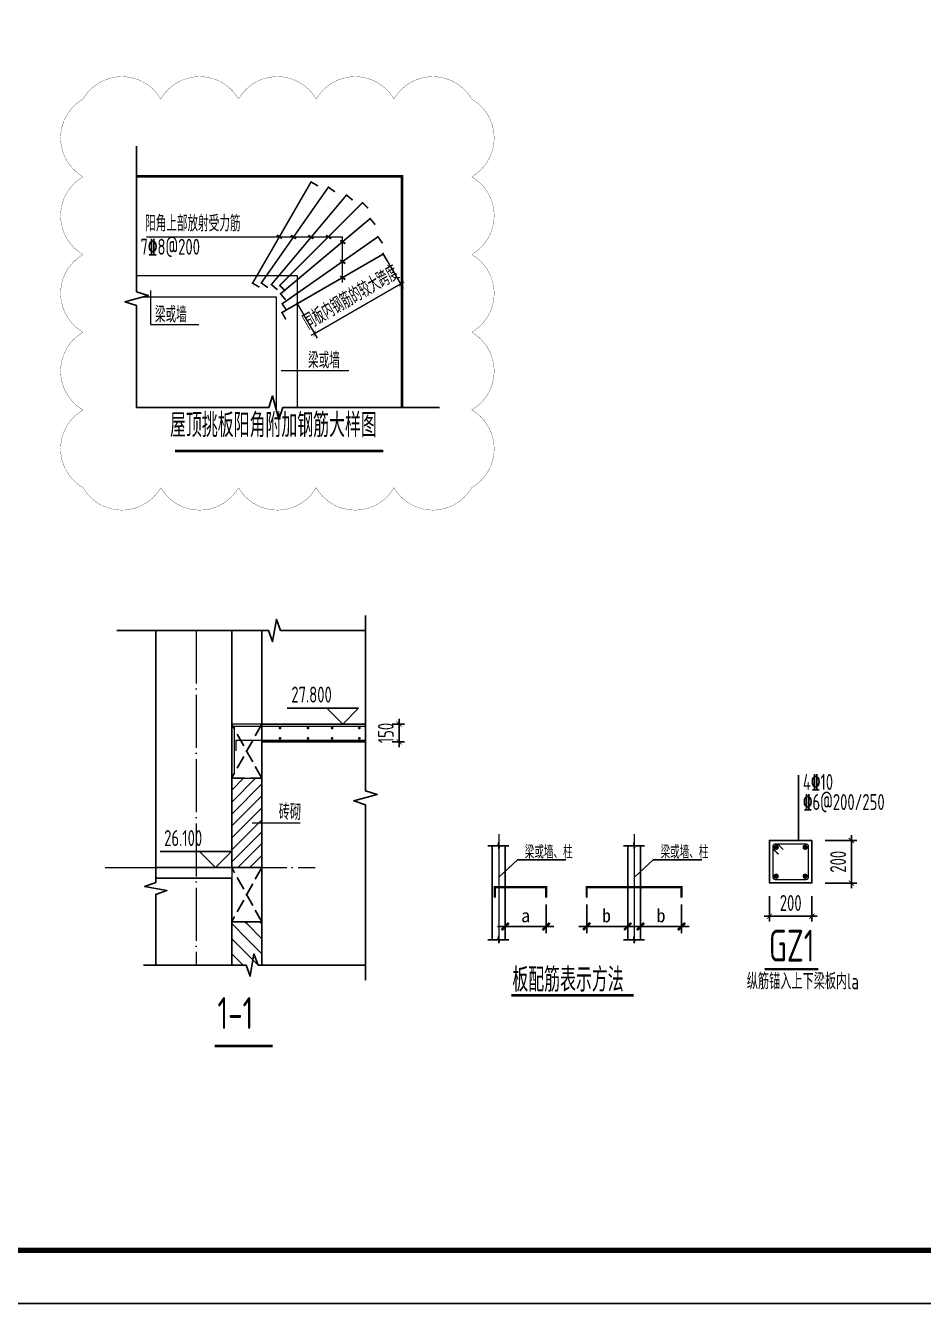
# Model space of a CAD drawing. Extents: x -668857 to 154266, y -275694 to 291306.
# Drawn here: x -225489 to -208594, y -247466 to -223416 of the extents above; entities that cross this region are included whole.
import ezdxf
from ezdxf.enums import TextEntityAlignment as Align

# ---------------------------------------------------------------- set-up
doc = ezdxf.new("R2010")
doc.units = 0
doc.header["$LTSCALE"] = 1000
for name, pattern in [('DASH', [0.35, 0.25, -0.1]), ('DOTE', [2.42, 2, -0.2, 0.02, -0.2]), ('短虚线', [187.5, 125, -62.5])]:
    doc.linetypes.add(name, pattern=pattern)
doc.layers.get('0').update_dxf_attribs({"linetype": 'CONTINUOUS'})
doc.layers.get('DEFPOINTS').update_dxf_attribs({"linetype": 'CONTINUOUS'})
for name, color, linetype, lineweight in [('+公共字体', 7, 'CONTINUOUS', 20), ('+图名', 243, 'CONTINUOUS', 20), ('+混凝土墙', 3, 'CONTINUOUS', 20), ('DOTE', 19, 'DOTE', 9), ('内粉刷', 37, 'CONTINUOUS', 9), ('查找字符', 1, 'CONTINUOUS', 18), ('边缘构件填充', 253, '短虚线', 18)]:
    doc.layers.add(name, color=color, linetype=linetype, lineweight=lineweight)
for name, color, linetype in [('-TK', 7, 'CONTINUOUS'), ('DIM', 2, 'CONTINUOUS'), ('DIM_ELEV', 3, 'CONTINUOUS'), ('DIM_SYMB', 3, 'CONTINUOUS'), ('FLOOR_UP_REIN', 13, 'CONTINUOUS'), ('GJ', 5, 'CONTINUOUS'), ('HATCH', 8, 'CONTINUOUS'), ('LINK', 6, 'CONTINUOUS'), ('OUTLINE', 2, 'CONTINUOUS'), ('PUB_TEXT', 2, 'CONTINUOUS'), ('REIN', 6, 'CONTINUOUS'), ('S-SLAB-TEXT', 7, 'CONTINUOUS'), ('S-大样-砼线', 7, 'CONTINUOUS'), ('TEXT', 2, 'CONTINUOUS'), ('THIN', 7, 'CONTINUOUS'), ('WALL', 5, 'CONTINUOUS'), ('大样线', 40, 'CONTINUOUS'), ('悬梁', 4, 'CONTINUOUS'), ('空调洞口标注', 130, 'CONTINUOUS'), ('说明文字', 7, 'CONTINUOUS')]:
    doc.layers.add(name, color=color, linetype=linetype)
doc.layers.add('审图修改', color=2, linetype='CONTINUOUS', plot=False)
doc.styles.add('10', font='', dxfattribs={"width": 0.7, "height": 300})
doc.styles.add('TSSD_DIMENSION', font='Tssdeng.shx', dxfattribs={"width": 0.7, "bigfont": 'tssdchn.shx'})
doc.styles.add('TSSD_Label', font='Tssdeng.shx', dxfattribs={"width": 0.7, "bigfont": 'hztxt.shx'})
doc.styles.add('TSSD_Norm', font='Tssdeng.shx', dxfattribs={"bigfont": 'tssdchn.shx'})
doc.styles.add('TSSD_REIN', font='tssdeng.shx', dxfattribs={"width": 0.7, "height": 300, "bigfont": 'tssdchn.shx'})
doc.styles.get('10').set_extended_font_data('SimSun')
doc.dimstyles.new('TSSD_100_100', dxfattribs={"dimtxt": 300, "dimasz": 100, "dimexe": 100, "dimexo": 250, "dimgap": 100, "dimtad": 1, "dimdec": 0, "dimzin": 0, "dimdsep": 46, "dimtxsty": 'TSSD_DIMENSION', "dimblk": 'ARCHTICK', "dimcen": 0, "dimdle": 100, "dimclrt": 7, "dimadec": 0, "dimazin": 0, "dimtfac": 1, "dimtdec": 0, "dimtix": 1, "dimtmove": 2, "dimatfit": 3, "dimldrblk": 'ARCHTICK', "dimfxl": 0, "dimtolj": 1, "dimtzin": 0, "dimarcsym": 0})
doc.dimstyles.new('TSSD_100_100$0', dxfattribs={"dimtxt": 300, "dimasz": 80, "dimexe": 100, "dimexo": 250, "dimgap": 100, "dimtad": 1, "dimdec": 0, "dimzin": 0, "dimdsep": 46, "dimtxsty": 'TSSD_DIMENSION', "dimblk": 'ARCHTICK', "dimcen": 0, "dimdle": 100, "dimclrd": 3, "dimclre": 3, "dimclrt": 7, "dimadec": 0, "dimazin": 0, "dimtfac": 1, "dimtdec": 0, "dimtix": 1, "dimtmove": 2, "dimatfit": 3, "dimldrblk": 'ARCHTICK', "dimfxl": 0, "dimtolj": 1, "dimtzin": 0, "dimarcsym": 0})
doc.dimstyles.new('TSSD_25_100', dxfattribs={"dimtxt": 300, "dimasz": 100, "dimexe": 100, "dimexo": 250, "dimgap": 100, "dimtad": 1, "dimdec": 0, "dimlfac": 0.25, "dimzin": 0, "dimdsep": 46, "dimtxsty": 'TSSD_DIMENSION', "dimblk": 'ARCHTICK', "dimcen": 0, "dimdle": 100, "dimclrt": 7, "dimadec": 0, "dimazin": 0, "dimtfac": 1, "dimtdec": 0, "dimtix": 1, "dimtmove": 2, "dimatfit": 3, "dimldrblk": 'ARCHTICK', "dimfxl": 0, "dimtolj": 1, "dimtzin": 0, "dimarcsym": 0})
pattern_1 = [(135, (148115.75, -508787.19), (141.42136, 141.42136), [])]

# ---------------------------------------------------------------- blocks, each defined once
blk = doc.blocks.new('A1')
blk.add_lwpolyline([(0, 59400), (0, 0), (84100, 0), (84100, 59400)], close=True)
at = {"const_width": 100}
blk.add_lwpolyline([(2500, 58400), (2500, 1000), (83100, 1000), (83100, 58400)], close=True, dxfattribs=at)
blk = doc.blocks.new('_DIMX')
blk.add_line((-150, 0), (150, 0))
at = {"const_width": 50}
blk.add_lwpolyline([(-70, -70), (70, 70)], dxfattribs=at)
blk = doc.blocks.new('A$C1DDD5A89')
at = {"color": 6, "const_width": 50}
blk.add_lwpolyline([(439, 25), (2741, 25)], dxfattribs=at)
at = {"layer": 'DOTE', "color": 8, "linetype": 'DOTE'}
for p, q in [((202, 3054), (202, 888)), ((2750, 3054), (2750, 888))]:
    blk.add_line(p, q, dxfattribs=at)
at = {"layer": 'GJ'}
blk.add_point((1858, 2022), dxfattribs=at)
at = {"layer": 'REIN', "color": 1, "const_width": 40}
for points in [[(129, 1860), (129, 2059), (1095, 2059), (1095, 1860)], [(1858, 1860), (1858, 2059), (3643, 2059), (3643, 1860)]]:
    blk.add_lwpolyline(points, dxfattribs=at)
at = {"layer": '大样线'}
for p, q in [((188, 2837), (202, 2909)), ((202, 2909), (202, 2778)), ((2736, 2837), (2751, 2909)), ((2751, 2909), (2751, 2778)), ((0, 2837), (188, 2837)), ((81, 2837), (81, 1066)), ((202, 2778), (217, 2837)), ((217, 2837), (395, 2837)), ((2548, 2837), (2736, 2837)), ((2751, 2778), (2766, 2837)), ((2766, 2837), (2943, 2837)), ((202, 2247), (556, 2571)), ((556, 2571), (1467, 2571)), ((2758, 2247), (3112, 2571)), ((3112, 2571), (4023, 2571)), ((0, 1066), (188, 1066)), ((188, 1066), (202, 1138)), ((202, 1138), (202, 1006)), ((202, 1006), (217, 1066)), ((217, 1066), (395, 1066)), ((2548, 1066), (2736, 1066)), ((2736, 1066), (2751, 1138)), ((2751, 1138), (2751, 1006)), ((2751, 1006), (2766, 1066)), ((2766, 1066), (2943, 1066))]:
    blk.add_line(p, q, dxfattribs=at)
at = {"layer": '大样线', "linetype": 'ByBlock'}
for p, q in [((323, 1066), (323, 2837)), ((2630, 1066), (2630, 2837)), ((2871, 1066), (2871, 2837))]:
    blk.add_line(p, q, dxfattribs=at)
at = {"layer": '大样线', "color": 0, "linetype": 'ByBlock'}
for p in [(323, 2022), (1095, 2022), (2630, 2022), (2871, 2022), (3643, 2022), (202, 1319)]:
    blk.add_point(p, dxfattribs=at)
at = {"layer": '空调洞口标注'}
for p, q in [((1095, 1732), (1095, 1190)), ((1858, 1732), (1858, 1190)), ((3643, 1732), (3643, 1190)), ((1094, 1319), (203, 1319)), ((2629, 1319), (1859, 1319)), ((3642, 1319), (2872, 1319))]:
    blk.add_line(p, q, dxfattribs=at)
blk.add_point((1858, 1319), dxfattribs=at)
at = {"layer": '空调洞口标注', "color": 0, "linetype": 'ByBlock'}
blk.add_point((2871, 1319), dxfattribs=at)
at = {"layer": '空调洞口标注', "xscale": 0.9649999998509884, "yscale": 0.9649999998509884, "zscale": 0.965, "rotation": 180}
for p in [(323, 1319), (1858, 1319)]:
    blk.add_blockref('_DIMX', p, dxfattribs=at)
at = {"layer": '空调洞口标注', "xscale": 0.9649999998509884, "yscale": 0.9649999998509884, "zscale": 0.965}
for p in [(1095, 1319), (2630, 1319), (2872, 1319), (3643, 1319)]:
    blk.add_blockref('_DIMX', p, dxfattribs=at)
at = {"layer": '空调洞口标注', "style": '10'}
for s, p in [('a', (709, 1523)), ('b', (2231, 1523)), ('b', (3257, 1523))]:
    blk.add_text(s, height=250, dxfattribs=at).set_placement(p, align=Align.MIDDLE_CENTER)
at = {"layer": '说明文字'}
for s, height, style, width, p in [('梁或墙、柱', 250, 'TSSD_REIN', 0.6, (693, 2596)), ('梁或墙、柱', 250, 'TSSD_REIN', 0.6, (3249, 2596)), ('板配筋表示方法', 450, 'TSSD_DIMENSION', 0.7, (459, 91))]:
    blk.add_text(s, height=height, dxfattribs=dict(at, style=style, width=width)).set_placement(p)
blk = doc.blocks.new('_ArchTick')
at = {"color": 0, "linetype": 'ByBlock', "const_width": 0.15}
blk.add_lwpolyline([(-0.5, -0.5), (0.5, 0.5)], dxfattribs=at)
blk = doc.blocks.new('*D1031')
at = {"layer": 'DEFPOINTS', "color": 0}
for p in [(-210692, -238753), (-209950, -238753), (-210692, -239553)]:
    blk.add_point(p, dxfattribs=at)
at = {"layer": 'DIM', "color": 0, "lineweight": -2}
for p, q in [((-210442, -238753), (-209850, -238753)), ((-209950, -239653), (-209950, -238653)), ((-210442, -239553), (-209850, -239553))]:
    blk.add_line(p, q, dxfattribs=at)
at = {"layer": 'DIM', "color": 0, "lineweight": -2, "xscale": 100, "yscale": 100, "zscale": 100}
for p, rotation in [((-209950, -238753), 90), ((-209950, -239553), 270)]:
    blk.add_blockref('_ArchTick', p, dxfattribs=dict(at, rotation=rotation))
at = {"layer": 'DIM', "color": 7, "insert": (-210200, -239153), "char_height": 300, "attachment_point": 5, "rotation": 90, "style": 'TSSD_DIMENSION'}
blk.add_mtext('\\A1;200', dxfattribs=at)
blk = doc.blocks.new('*D1032')
at = {"layer": 'DEFPOINTS', "color": 0}
for p in [(-211492, -239553), (-210692, -239553), (-210692, -240179)]:
    blk.add_point(p, dxfattribs=at)
at = {"layer": 'DIM', "color": 0, "lineweight": -2}
for p, q in [((-211492, -239803), (-211492, -240279)), ((-210692, -239803), (-210692, -240279)), ((-211592, -240179), (-210592, -240179))]:
    blk.add_line(p, q, dxfattribs=at)
at = {"layer": 'DIM', "color": 0, "lineweight": -2, "xscale": 100, "yscale": 100, "zscale": 100, "rotation": 180}
blk.add_blockref('_ArchTick', (-211492, -240179), dxfattribs=at)
at = {"layer": 'DIM', "color": 0, "lineweight": -2, "xscale": 100, "yscale": 100, "zscale": 100}
blk.add_blockref('_ArchTick', (-210692, -240179), dxfattribs=at)
at = {"layer": 'DIM', "color": 7, "insert": (-211092, -239929), "char_height": 300, "attachment_point": 5, "style": 'TSSD_DIMENSION'}
blk.add_mtext('\\A1;200', dxfattribs=at)
blk = doc.blocks.new('*D1033')
at = {"layer": 'DEFPOINTS', "color": 0}
for p in [(-218842, -236562), (-218460, -236562), (-218842, -236897)]:
    blk.add_point(p, dxfattribs=at)
at = {"layer": 'DIM', "color": 0, "lineweight": -2}
for p, q in [((-218592, -236562), (-218360, -236562)), ((-218460, -236562), (-218460, -236462)), ((-218460, -236897), (-218460, -236562)), ((-218592, -236897), (-218360, -236897)), ((-218460, -236897), (-218460, -236997))]:
    blk.add_line(p, q, dxfattribs=at)
at = {"layer": 'DIM', "color": 0, "lineweight": -2, "xscale": 100, "yscale": 100, "zscale": 100}
for p, rotation in [((-218460, -236562), 270), ((-218460, -236897), 90)]:
    blk.add_blockref('_ArchTick', p, dxfattribs=dict(at, rotation=rotation))
at = {"layer": 'DIM', "color": 7, "insert": (-218710, -236730), "char_height": 300, "attachment_point": 5, "rotation": 90, "style": 'TSSD_DIMENSION'}
blk.add_mtext('\\A1;150', dxfattribs=at)
blk = doc.blocks.new('*D942')
at = {"layer": 'DEFPOINTS', "color": 0}
for p in [(-1197, 3667), (-2813, 2734), (-735, 2867)]:
    blk.add_point(p, dxfattribs=at)
at = {"layer": 'DIM', "color": 3, "lineweight": -2}
for p, q in [((-1072, 3451), (-685, 2781)), ((-735, 2867), (-666, 2907)), ((-2351, 1934), (-735, 2867)), ((-2688, 2517), (-2301, 1847)), ((-2351, 1934), (-2421, 1894))]:
    blk.add_line(p, q, dxfattribs=at)
at = {"layer": 'DIM', "color": 3, "lineweight": -2, "xscale": 80, "yscale": 80, "zscale": 80}
for p, rotation in [((-735, 2867), 209.999999999947), ((-2351, 1934), 29.99999999994698)]:
    blk.add_blockref('_ArchTick', p, dxfattribs=dict(at, rotation=rotation))
at = {"layer": 'DIM', "color": 7, "insert": (-1668, 2617), "char_height": 300, "attachment_point": 5, "rotation": 30, "style": 'TSSD_DIMENSION'}
blk.add_mtext('\\A1;同板内钢筋的较大跨度', dxfattribs=at)
blk = doc.blocks.new('A$C7DDF50A2')
at = {"layer": '+公共字体', "linetype": 'Continuous'}
for p, q in [((-5513.1, 3754.5), (-1825, 3754.5)), ((-1825, 2891.5), (-1825, 3754.5)), ((-5436.9, 2742.9), (-5436.9, 2111.7)), ((-5436.9, 2103.7), (-4527.2, 2103.7)), ((-2978.3, 1239.2), (-1705.7, 1239.2))]:
    blk.add_line(p, q, dxfattribs=at)
at = {"layer": '+图名', "linetype": 'Continuous', "const_width": 50}
blk.add_lwpolyline([(-4977.1, -274.9), (-1057.3, -274.9)], dxfattribs=at)
at = {"layer": '+混凝土墙', "linetype": 'Continuous'}
for p, q in [((-5699.5, 3026), (-2675.7, 3026)), ((-2675.7, 3026), (-2675.7, 541)), ((-5570.4, 2626), (-3075.7, 2626)), ((-3075.7, 2626), (-3075.7, 541))]:
    blk.add_line(p, q, dxfattribs=at)
at = {"layer": 'FLOOR_UP_REIN', "const_width": 30}
for points in [[(-2287, 4711.5), (-2416.9, 4786.5), (-3517.3, 2880.5), (-3387.4, 2805.5)], [(-1968.1, 4601.4), (-2090.9, 4687.4), (-3353.3, 2884.6), (-3230.5, 2798.5)], [(-1634.4, 4444), (-1749.4, 4540.4), (-3164.1, 2854.4), (-3049.2, 2758)], [(-1342.9, 4290.6), (-1449, 4396.7), (-3005.2, 2840.4), (-2899.2, 2734.4)], [(-1208.9, 3981.4), (-1305.3, 4096.3), (-2991.3, 2681.6), (-2894.9, 2566.7)], [(-1072.2, 3631.9), (-1158.2, 3754.7), (-2961.1, 2492.4), (-2875.1, 2369.5)], [(-984.2, 3298.9), (-1059.2, 3428.8), (-2965.2, 2328.4), (-2890.2, 2198.5)]]:
    blk.add_lwpolyline(points, dxfattribs=at)
at = {"layer": 'THIN'}
blk.add_lwpolyline([(0, 541), (-2950.4, 541), (-3020.4, 321), (-3140.4, 761), (-3210.4, 541), (-5699.5, 541), (-5699.5, 2460.8), (-5919.5, 2530.8), (-5479.5, 2650.8), (-5699.5, 2720.8), (-5699.5, 5461.5)], dxfattribs=at)
at = {"layer": '查找字符', "const_width": 35}
for points in [[(-3061.8, 3785.7), (-2963.7, 3723.3)], [(-2795.9, 3781), (-2697.8, 3718.6)], [(-2468.9, 3781), (-2370.8, 3718.6)], [(-2135.2, 3781), (-2037.1, 3718.6)], [(-1869, 3686.7), (-1770.9, 3624.3)], [(-1869, 3314.3), (-1770.9, 3251.9)], [(-1869, 3013.1), (-1770.9, 2950.7)]]:
    blk.add_lwpolyline(points, dxfattribs=at)
at = {"layer": '边缘构件填充', "const_width": 50}
blk.add_lwpolyline([(-707.3, 541), (-707.3, 4891), (-5699.5, 4891)], dxfattribs=at)
at = {"layer": '+公共字体', "linetype": 'Continuous', "style": 'TSSD_REIN', "width": 0.7}
for s, p in [('阳角上部放射受力筋', (-5539.3, 3856.1)), ('%%1417%%1328@200', (-5627.4, 3416.3)), ('梁或墙', (-5355.1, 2142)), ('梁或墙', (-2473.2, 1280.1))]:
    blk.add_text(s, height=300, dxfattribs=at).set_placement(p)
at = {"layer": '+图名', "linetype": 'Continuous', "style": 'TSSD_REIN', "width": 0.7}
blk.add_text('屋顶挑板阳角附加钢筋大样图', height=450, dxfattribs=at).set_placement((-5070.3, -151.8), align=Align.BOTTOM_LEFT)
at = {"layer": 'DIM'}
dim = blk.add_aligned_dim(p1=(-2813.3, 2733.8), p2=(-1196.7, 3667.1), distance=-923.8, text='同板内钢筋的较大跨度', dimstyle='TSSD_100_100$0', dxfattribs=at)
dim.commit()
dim.dimension.update_dxf_attribs({"geometry": '*D942', "text_midpoint": (-1668.2, 2617)})

msp = doc.modelspace()

# ---------------------------------------------------------------- hatches: boundary and pattern name
at = {"layer": 'HATCH'}
h = msp.add_hatch(dxfattribs=at)
h.set_pattern_fill('METAL', color=256, scale=50, style=0)
h.set_pattern_definition(pattern_1)
h.paths.add_polyline_path([(-221610.71, -240281.53), (-221610.7, -240281.5), (-221328.07, -240281.5), (-221328.07, -241097.79), (-221610.71, -241097.79)])
h = msp.add_hatch(dxfattribs=at)
h.set_pattern_fill('METAL', color=256, scale=50, style=0)
h.set_pattern_definition(pattern_1)
h.paths.add_polyline_path([(-221328.07, -240281.5), (-221045.42, -240281.5), (-221045.42, -241097.79), (-221328.07, -241097.79)])
at = {"layer": '内粉刷'}
h = msp.add_hatch(dxfattribs=at)
h.set_pattern_fill('ANSI31', color=256, scale=100)
h.set_pattern_definition([(45, (-61380.99, 440809.49), (-112.2532, 112.2532), [])])
h.paths.add_polyline_path([(-221610.73, -237581.5), (-221045.42, -237581.5), (-221045.42, -239262.28), (-221610.73, -239262.28)])

# ---------------------------------------------------------------- linework, layer by layer
at = {"const_width": 50}
msp.add_lwpolyline([(-221932.69, -242621.88), (-220840.78, -242621.88)], dxfattribs=at)
at = {"layer": 'DIM_ELEV'}
for p, q in [((-219222.11, -236262.28), (-220564.25, -236262.28)), ((-219522.11, -236562.28), (-219822.11, -236262.28)), ((-219522.11, -236562.28), (-219222.11, -236262.28)), ((-221614.94, -238962.28), (-222957.07, -238962.28)), ((-221914.94, -239262.28), (-222214.94, -238962.28)), ((-221914.94, -239262.28), (-221614.94, -238962.28))]:
    msp.add_line(p, q, dxfattribs=at)
at = {"layer": 'DIM_SYMB'}
for points in [[(-219092.57, -234800.79), (-220690.93, -234800.79), (-220767.37, -234590.79), (-220841.42, -235010.79), (-220915.93, -234800.79), (-223773.57, -234800.79)], [(-223040.21, -234800.79), (-223040.21, -239544), (-223250.21, -239620.44), (-222830.21, -239694.49), (-223040.21, -239769), (-223040.21, -241097.79)], [(-219092.57, -241097.79), (-221114.9, -241097.79), (-221191.33, -240887.79), (-221265.39, -241307.79), (-221339.9, -241097.79), (-223272.53, -241097.79)]]:
    msp.add_lwpolyline(points, dxfattribs=at)
at = {"layer": 'DOTE', "linetype": 'DOTE', "ltscale": 0.5}
for p, q in [((-222277.94, -234800.79), (-222277.94, -241097.79)), ((-223990.07, -239262.28), (-220042.44, -239262.28))]:
    msp.add_line(p, q, dxfattribs=at)
at = {"layer": 'LINK', "color": 1, "const_width": 25}
msp.add_lwpolyline([(-211321.34, -239012.02), (-211413.26, -238920.1, -0.19891237), (-211427.32, -238886.15), (-211427.32, -238865.65, -0.41421356), (-211379.32, -238817.65), (-210805.32, -238817.65, -0.41421356), (-210757.32, -238865.65), (-210757.32, -239439.65, -0.41421356), (-210805.32, -239487.65), (-211379.32, -239487.65, -0.41421356), (-211427.32, -239439.65), (-211427.32, -238865.65, -0.41421356), (-211379.32, -238817.65), (-211358.82, -238817.65, -0.19891237), (-211324.88, -238831.71), (-211232.95, -238923.63)], format="xyb", dxfattribs=at)
at = {"layer": 'OUTLINE'}
msp.add_lwpolyline([(-210692.32, -238752.65), (-211492.32, -238752.65), (-211492.32, -239552.65), (-210692.32, -239552.65)], close=True, dxfattribs=at)
at = {"layer": 'REIN', "const_width": 25.6}
for points in [[(-219092.57, -236604.6), (-221558.5, -236604.6), (-221558.5, -237487.39)], [(-219092.57, -236866.14), (-221526.8, -236866.14), (-221526.8, -237067.18)]]:
    msp.add_lwpolyline(points, dxfattribs=at)
at = {"layer": 'REIN'}
for points, const_width in [([(-220712.44, -236635.88, 1), (-220686.84, -236635.88, 1)], 25.6), ([(-220188.71, -236635.88, 1), (-220163.11, -236635.88, 1)], 25.6), ([(-219733.1, -236635.88, 1), (-219707.5, -236635.88, 1)], 25.6), ([(-219219.65, -236635.88, 1), (-219194.05, -236635.88, 1)], 25.6), ([(-220712.44, -236830.19, 1), (-220686.84, -236830.19, 1)], 25.6), ([(-220188.71, -236830.19, 1), (-220163.11, -236830.19, 1)], 25.6), ([(-219733.1, -236830.19, 1), (-219707.5, -236830.19, 1)], 25.6), ([(-219219.65, -236830.19, 1), (-219194.05, -236830.19, 1)], 25.6), ([(-211389.82, -238880.15, 1), (-211339.82, -238880.15, 1)], 50), ([(-210844.82, -238880.15, 1), (-210794.82, -238880.15, 1)], 50), ([(-211389.82, -239425.15, 1), (-211339.82, -239425.15, 1)], 50), ([(-210844.82, -239425.15, 1), (-210794.82, -239425.15, 1)], 50)]:
    msp.add_lwpolyline(points, format="xyb", close=True, dxfattribs=dict(at, const_width=const_width))
at = {"layer": 'S-SLAB-TEXT', "linetype": 'DASH'}
for p, q in [((-221045.42, -237581.5), (-221610.7, -236562.28)), ((-221045.42, -236562.28), (-221610.7, -237581.5)), ((-221045.42, -240281.5), (-221610.7, -239262.28)), ((-221045.42, -239262.28), (-221610.7, -240281.5))]:
    msp.add_line(p, q, dxfattribs=at)
msp.add_lwpolyline([(-221610.73, -237581.5), (-221045.42, -237581.5), (-221045.42, -239262.28), (-221610.73, -239262.28)], close=True, dxfattribs=at)
at = {"layer": 'TEXT', "color": 0}
msp.add_line((-210942.32, -238752.65), (-210942.32, -237526.38), dxfattribs=at)
at = {"layer": 'THIN'}
msp.add_lwpolyline([(-219092.57, -234520.79), (-219092.57, -237819.29), (-218872.57, -237889.29), (-219312.57, -238009.29), (-219092.57, -238079.29), (-219092.57, -241377.79), (-219092.57, -241377.79), (-219092.57, -241377.79), (-219092.57, -241377.79), (-219092.57, -241377.79), (-219092.57, -241377.79), (-219092.57, -241377.79), (-219092.57, -241377.79), (-219092.57, -241377.79), (-219092.57, -241377.79)], dxfattribs=at)
at = {"layer": 'WALL'}
for p, q in [((-221610.7, -234800.79), (-221610.7, -237362.28)), ((-221610.71, -240281.5), (-221610.71, -241097.79)), ((-221045.42, -240281.5), (-221045.42, -241097.79))]:
    msp.add_line(p, q, dxfattribs=at)
for points in [[(-221045.41, -234800.79), (-221045.41, -239262.28)], [(-221045.41, -236562.28), (-219092.57, -236562.28)], [(-221045.41, -236897.14), (-219092.57, -236897.14)], [(-221610.7, -237362.28), (-221610.7, -239262.28)], [(-223040.21, -239262.28), (-221045.42, -239262.28), (-221045.42, -240281.5), (-221610.73, -240281.5), (-221610.73, -239462.28), (-223040.21, -239462.28)]]:
    msp.add_lwpolyline(points, dxfattribs=at)
at = {"layer": '内粉刷'}
msp.add_line((-221223.95, -238421.89), (-220322.29, -238421.89), dxfattribs=at)
for points in [[(-221610.73, -237581.5), (-221045.41, -237581.5), (-221045.41, -236562.28), (-221610.73, -236562.28)], [(-221610.73, -240281.5), (-221045.41, -240281.5), (-221045.41, -239262.28), (-221610.73, -239262.28)]]:
    msp.add_lwpolyline(points, close=True, dxfattribs=at)
at = {"layer": '审图修改', "const_width": 5}
msp.add_lwpolyline([(-224407.32, -224799.78, -0.57735027), (-222944.69, -224799.78, -0.57735027), (-221482.06, -224799.78, -0.57735027), (-220019.43, -224799.78, -0.57735027), (-218556.8, -224799.78, -0.57735027), (-217094.17, -224799.78, -0.57735027), (-217094.17, -226262.41, -0.57735027), (-217094.17, -227725.04, -0.57735027), (-217094.17, -229187.67, -0.57735027), (-217094.17, -230650.3, -0.57735027), (-217094.17, -232112.93, -0.57735027), (-218556.8, -232112.93, -0.57735027), (-220019.43, -232112.93, -0.57735027), (-221482.06, -232112.93, -0.57735027), (-222944.69, -232112.93, -0.57735027), (-224407.32, -232112.93, -0.57735027), (-224407.32, -230650.3, -0.57735027), (-224407.32, -229187.67, -0.57735027), (-224407.32, -227725.04, -0.57735027), (-224407.32, -226262.41, -0.57735027), (-224407.32, -224799.78, -0.57735027), (-224407.32, -224799.78, -0.57735027)], format="xyb", dxfattribs=at)
at = {"layer": '悬梁', "color": 0, "const_width": 50}
msp.add_lwpolyline([(-210569.95, -241174.58), (-211581.84, -241174.58)], dxfattribs=at)

# ---------------------------------------------------------------- block references
at = {"layer": '-TK'}
msp.add_blockref('A1', (-241330.92, -247465.57), dxfattribs=at)
at = {"layer": 'S-大样-砼线'}
msp.add_blockref('A$C1DDD5A89', (-216788.81, -241689.81), dxfattribs=at)
at = {"layer": '边缘构件填充'}
msp.add_blockref('A$C7DDF50A2', (-217700.08, -231145.66), dxfattribs=at)

# ---------------------------------------------------------------- texts
at = {"style": 'TSSD_Norm', "width": 0.7}
msp.add_text('1-1', height=600, dxfattribs=at).set_placement((-221877.52, -242480.78), align=Align.BOTTOM_LEFT)
at = {"layer": 'PUB_TEXT', "style": 'TSSD_REIN', "width": 0.7}
for s, p in [('27.800', (-220488.11, -236157.28)), ('26.100', (-222880.94, -238857.28))]:
    msp.add_text(s, height=300, dxfattribs=at).set_placement(p)
at = {"layer": 'TEXT', "color": 0, "width": 0.7}
for s, style, p in [('4\x8410', 'TSSD_REIN', (-210862.22, -237802.21)), ('\x846@200/250', 'TSSD_REIN', (-210862.22, -238178.98)), ('纵筋锚入上下梁板内la', 'TSSD_Label', (-211918.46, -241552.97))]:
    msp.add_text(s, height=300, dxfattribs=dict(at, style=style)).set_placement(p)
at = {"layer": 'TEXT', "style": 'TSSD_Label', "width": 0.7}
msp.add_text('砖砌', height=300, dxfattribs=at).set_placement((-220725.61, -238368.16))
at = {"layer": 'TEXT', "color": 0, "style": 'TSSD_Norm', "width": 0.7}
msp.add_text('GZ1', height=600, dxfattribs=at).set_placement((-211073.85, -241032.24), align=Align.CENTER)

# ---------------------------------------------------------------- dimensions: what is measured, and where the dimension line sits
at = {"layer": 'DIM'}
dim = msp.add_linear_dim(base=(-218460, -236562.28), p1=(-218842.17, -236897.14), p2=(-218842.17, -236562.28), angle=90, text='150', dimstyle='TSSD_100_100', dxfattribs=at)
dim.commit()
dim.dimension.update_dxf_attribs({"geometry": '*D1033', "text_midpoint": (-218710, -236729.71)})
dim = msp.add_linear_dim(base=(-209949.73, -238752.65), p1=(-210692.32, -239552.65), p2=(-210692.32, -238752.65), angle=90, dimstyle='TSSD_25_100', dxfattribs=at)
dim.commit()
dim.dimension.update_dxf_attribs({"geometry": '*D1031', "text_midpoint": (-210199.73, -239152.65)})
dim = msp.add_linear_dim(base=(-210692.32, -240179.42), p1=(-211492.32, -239552.65), p2=(-210692.32, -239552.65), dimstyle='TSSD_25_100', dxfattribs=at)
dim.commit()
dim.dimension.update_dxf_attribs({"geometry": '*D1032', "text_midpoint": (-211092.32, -239929.42)})

doc.saveas('drawing.dxf')
